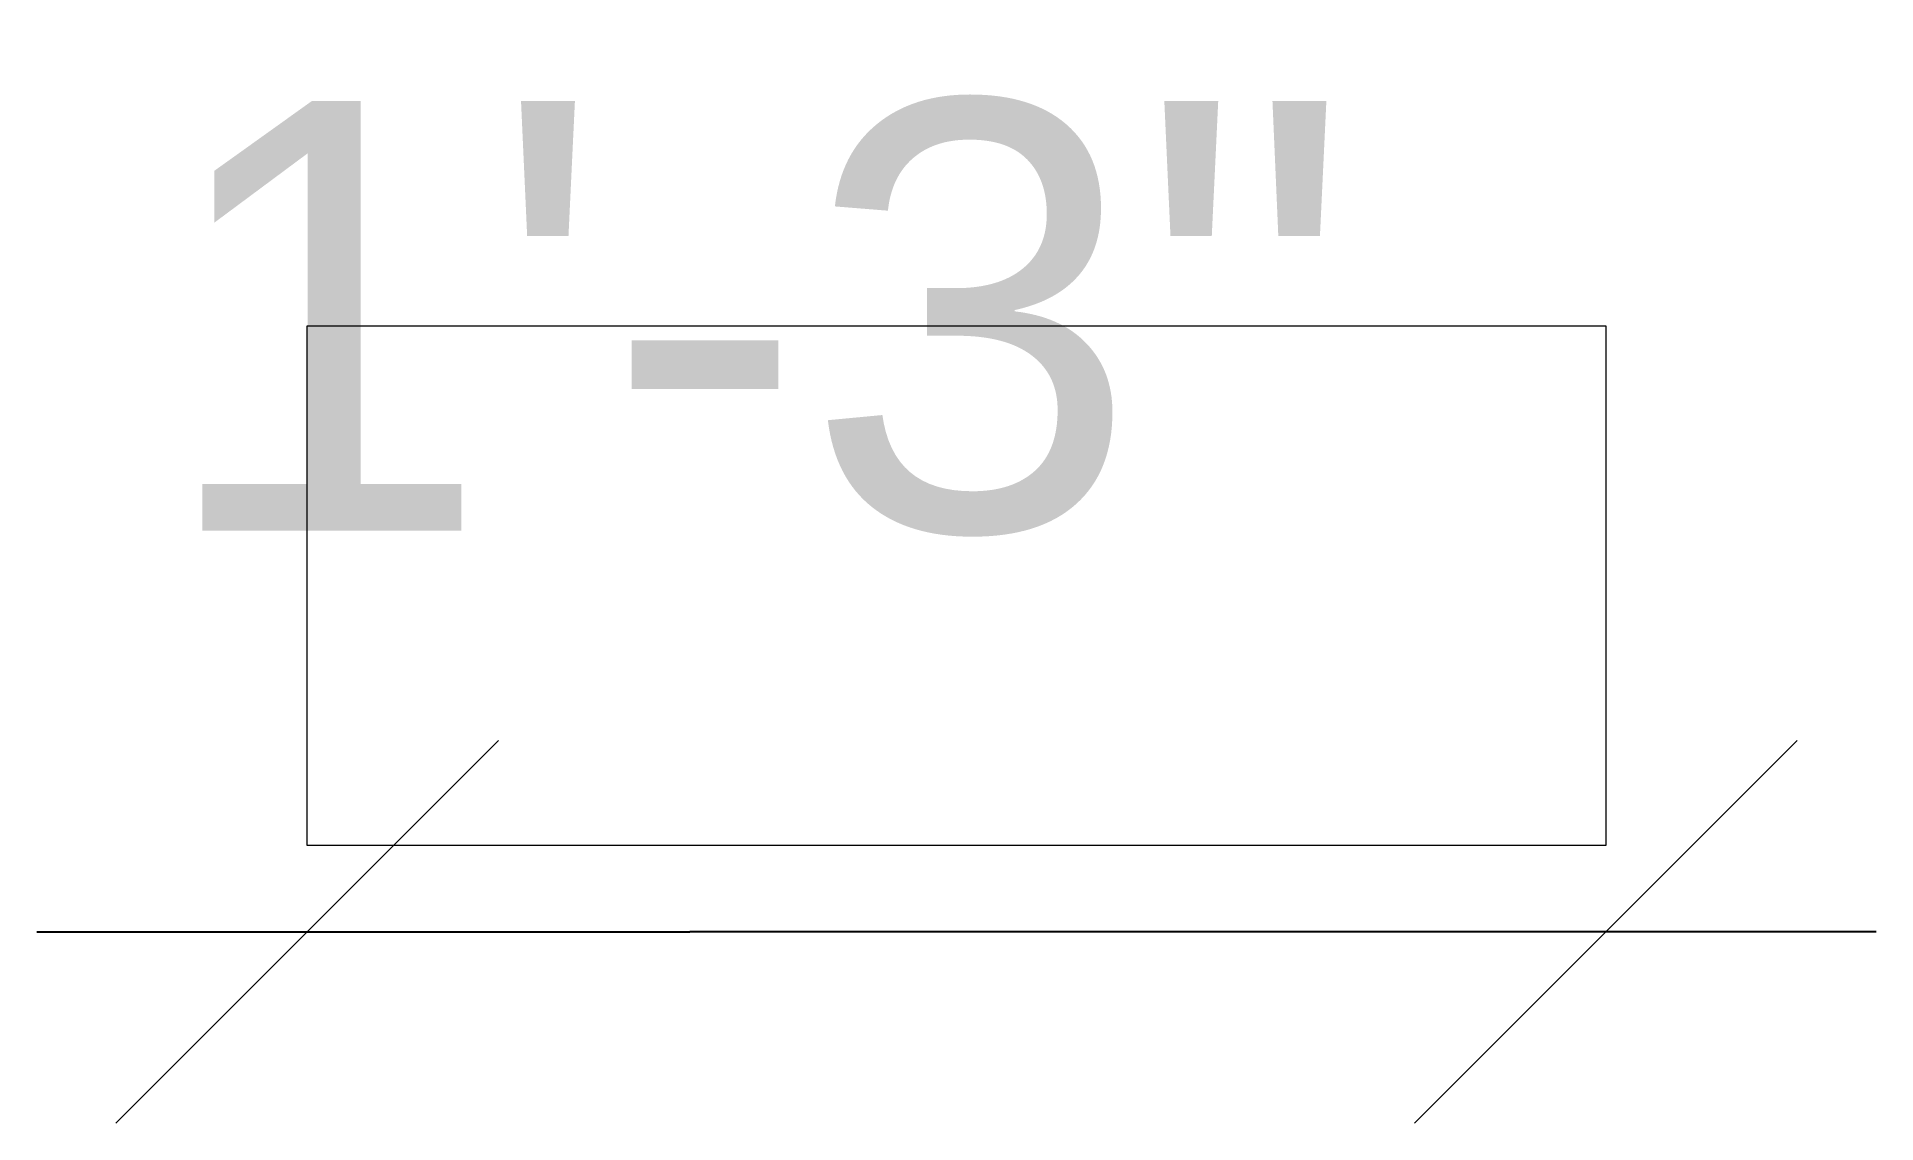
# Model space of a CAD drawing. Header units: inches. Extents: x -2.1 to 19.1, y -1.2 to 11.3.
import ezdxf

# ---------------------------------------------------------------- set-up
doc = ezdxf.new("R2010")
doc.units = ezdxf.units.IN
doc.header["$LTSCALE"] = 1.968504
doc.header["$PDMODE"] = 1
doc.header["$PDSIZE"] = -2
doc.layers.add('Dimension', color=7, linetype='Continuous', lineweight=5)
doc.layers.add('None', color=7, linetype='Continuous', lineweight=5)
doc.styles.add('Arial', font='Arial.ttf')
doc.dimstyles.new('Arch', dxfattribs={"dimtxt": 4.964193, "dimasz": 4.418945, "dimexe": 6.25, "dimexo": 3.125, "dimgap": 3.125, "dimtad": 1, "dimlunit": 3, "dimtxsty": 'Arial', "dimblk": 'VW_SLASH', "dimblk1": 'VW_SLASH', "dimblk2": 'VW_SLASH', "dimcen": 0, "dimdle": 3.125, "dimazin": 0, "dimtfac": 1, "dimtix": 1, "dimtmove": 0, "dimatfit": 0, "dimldrblk": 'VW_FILLEDARROW', "dimfxl": 1, "dimfrac": 2, "dimtolj": 1, "dimarcsym": 0})

# ---------------------------------------------------------------- blocks, each defined once
blk = doc.blocks.new('VW_SLASH')
at = {"color": 0, "linetype": 'ByBlock', "lineweight": -2, "transparency": 16777216}
blk.add_line((0.7072, 0), (-1, 0), dxfattribs=at)
at = {"color": 0, "linetype": 'Continuous', "lineweight": 20, "transparency": 16777216, "flags": 128}
blk.add_lwpolyline([(0.5001, 0.5001), (-0.5001, -0.5001)], dxfattribs=at)
blk = doc.blocks.new('*D1')
at = {"layer": 'Defpoints', "color": 0, "transparency": 33554687}
for p in [(1, 2), (16, 2), (1, 1)]:
    blk.add_point(p, dxfattribs=at)
at = {"layer": 'Dimension', "color": 0, "linetype": 'Continuous', "lineweight": -2, "transparency": 33554687}
blk.add_line((11.581, 1), (5.419, 1), dxfattribs=at)
at = {"layer": 'Dimension', "color": 0, "lineweight": -2, "xscale": 4.4189453125, "yscale": 4.4189453125, "zscale": 4.4189453125, "rotation": 180}
blk.add_blockref('VW_SLASH', (1, 1), dxfattribs=at)
at = {"layer": 'Dimension', "color": 0, "lineweight": -2, "xscale": 4.4189453125, "yscale": 4.4189453125, "zscale": 4.4189453125}
blk.add_blockref('VW_SLASH', (16, 1), dxfattribs=at)
at = {"layer": 'Dimension', "color": 0, "lineweight": 5, "transparency": 33554687, "insert": (6.164, 8.083), "char_height": 4.9642, "attachment_point": 5, "style": 'Arial'}
blk.add_mtext('\\A1;1\'-3"', dxfattribs=at)
blk = doc.blocks.new('VW_FILLEDARROW')
at = {"linetype": 'Continuous', "lineweight": 0, "transparency": 16777216}
blk.add_hatch(color=0, dxfattribs=at).paths.add_polyline_path([(-1.4144, 0.379), (0, 0), (-1.4144, -0.379)])
at = {"color": 0, "linetype": 'Continuous', "lineweight": 5, "transparency": 16777216, "flags": 128}
blk.add_lwpolyline([(-1.4144, 0.379), (0, 0), (-1.4144, -0.379)], close=True, dxfattribs=at)

msp = doc.modelspace()

# ---------------------------------------------------------------- wipeouts: each hides what was drawn before it
at = {"color": 255, "linetype": 'Continuous', "lineweight": 5, "transparency": 33554687}
msp.add_wipeout([(1, 8), (16, 8), (16, 2), (1, 2)], dxfattribs=at).dxf.layer = 'None'

# ---------------------------------------------------------------- next in the draw order: linework, layer by layer
at = {"layer": 'None', "color": 7, "linetype": 'Continuous', "lineweight": 5, "transparency": 33554687, "flags": 128}
msp.add_lwpolyline([(1, 8), (16, 8), (16, 2), (1, 2)], close=True, dxfattribs=at)

# ---------------------------------------------------------------- next in the draw order: dimensions: what is measured, and where the dimension line sits
at = {"layer": 'Dimension', "color": 7, "linetype": 'Continuous', "lineweight": 5, "transparency": 33554687}
dim = msp.add_linear_dim(base=(1, 1), p1=(16, 2), p2=(1, 2), dimstyle='Arch', override={"dimtxt": 4.964193, "dimdec": 0, "dimpost": '<>', "dimtxsty": 'Arial', "dimse1": 1, "dimse2": 1, "dimtix": 0, "dimtmove": 2}, dxfattribs=at)
dim.commit()
dim.dimension.update_dxf_attribs({"geometry": '*D1', "text_midpoint": (6.164, 8.083), "dimtype": 160})

doc.saveas('drawing.dxf')
